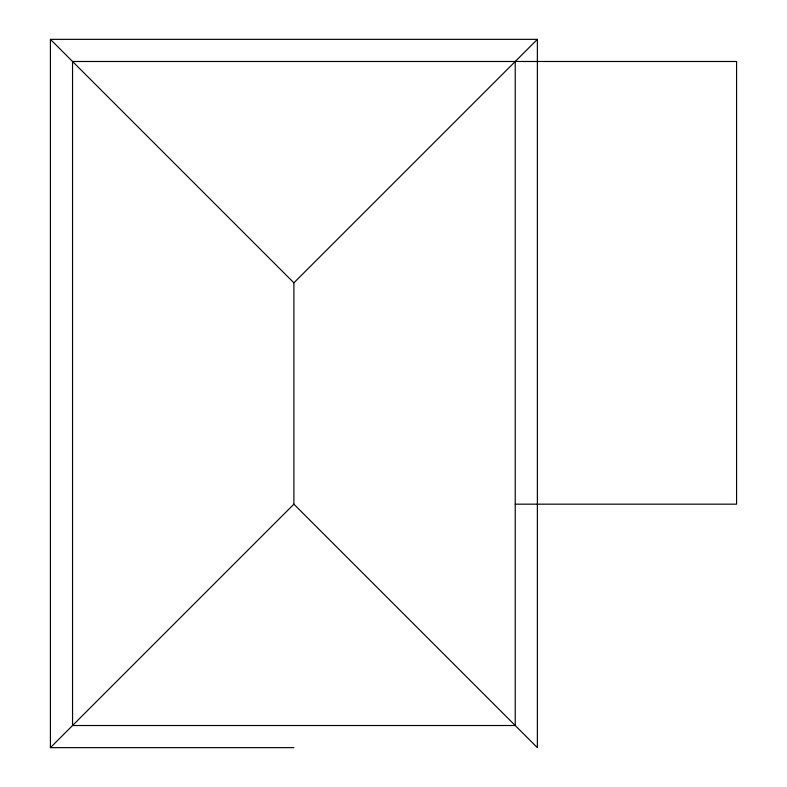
<?xml version="1.0" encoding="UTF-8"?>
<svg xmlns="http://www.w3.org/2000/svg" width="787" height="787" viewBox="0 0 787 787"><rect width="100%" height="100%" fill="white"/><g stroke="black" fill="none" stroke-linecap="round" stroke-linejoin="round"><path stroke-width="1.18" d="M50.417 747.65L293.895 504.172L293.895 282.828L537.373 39.35L50.417 39.35L50.417 747.65L293.895 747.65M515.239 504.172L736.583 504.172L736.583 61.484L72.552 61.484L72.552 725.516L515.239 725.516L515.239 61.484M50.417 39.35L293.895 282.828M293.895 504.172L537.373 747.65L537.373 39.35"/></g></svg>
